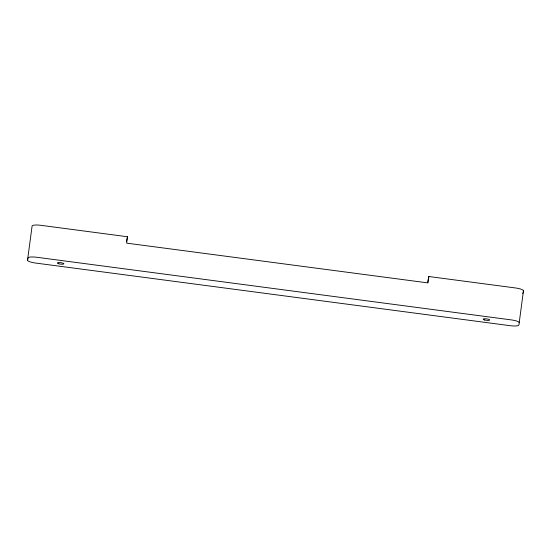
<?xml version="1.0" encoding="UTF-8"?>
<svg xmlns="http://www.w3.org/2000/svg" width="551" height="551" viewBox="0 0 551 551"><rect width="100%" height="100%" fill="white"/><g stroke="black" fill="none" stroke-linecap="round" stroke-linejoin="round"><path stroke-width="0.83" d="M27.55 260.141L32.096 226.013A8.265 1.839 7.3 0 1 40.671 225.29L127.481 236.751L126.661 243.143L428.024 282.911L428.843 276.519L515.646 287.98A8.265 1.839 7.3 0 1 523.45 290.859L518.904 324.987A8.265 1.839 7.3 0 1 510.329 325.71L35.354 263.02A8.265 1.839 7.3 0 1 27.55 260.141L28.011 257.971A8.265 1.839 7.3 0 1 36.586 257.248L511.562 319.938A8.265 1.839 7.3 0 1 519.366 322.817M126.42 241.696L127.481 236.751M427.604 282.291L428.843 276.519M523.14 292.305L523.45 290.859M522.989 293.029A8.265 1.839 7.3 0 1 522.61 293.456M58.819 263.791A3.306 0.737 7.3 0 0 63.861 263.819A3.306 0.737 7.3 0 0 59.081 262.545A3.306 0.737 7.3 0 0 58.819 263.791M484.66 319.993A3.306 0.737 7.3 0 0 489.701 320.021A3.306 0.737 7.3 0 0 484.921 318.747A3.306 0.737 7.3 0 0 484.66 319.993"/></g></svg>
